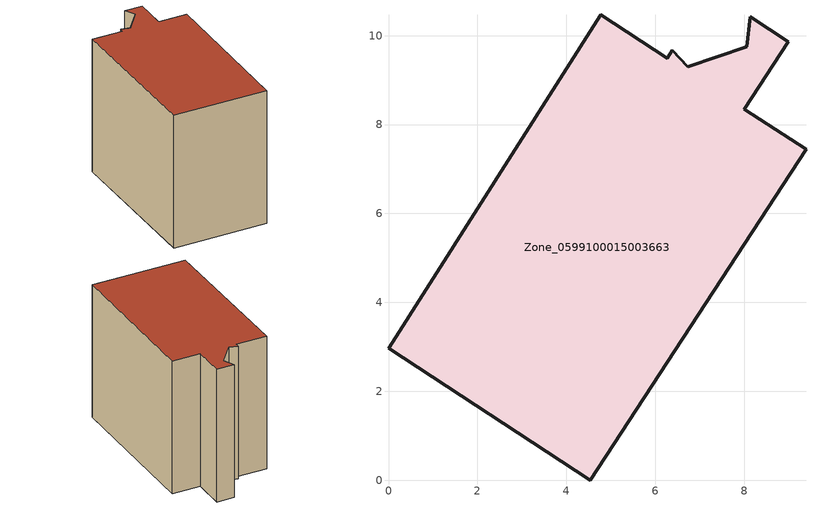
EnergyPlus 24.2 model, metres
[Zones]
Zone_0599100015003663
 floor ground (C_G): 6.74,9.3 8.06,9.76 8.14,10.42 9,9.87 8.01,8.34 9.39,7.44 4.54,0 0,2.97 4.77,10.47 6.27,9.49 6.38,9.67 z0.86
 wall outside (C_F): 8.01,8.34 9,9.87 8.14,10.42 8.06,9.76 6.74,9.3 6.38,9.67 6.27,9.49 4.77,10.47 0,2.97 4.54,0 9.39,7.44 8.01,8.34 z0.86:8.82
 roof outside (C_R): 8.06,9.76 6.74,9.3 6.38,9.67 6.27,9.49 4.77,10.47 0,2.97 4.54,0 9.39,7.44 8.01,8.34 9,9.87 8.14,10.42 z8.82
[BUILDING]
Pand.0599100015003663: North Axis=0; Terrain=City; Loads Convergence Tolerance Value=0.04; Temperature Convergence Tolerance Value=0.4; Solar Distribution=FullExterior; Maximum Number of Warmup Days=25; Minimum Number of Warmup Days=1
[Site:Location]
Rotterdam.The.Hague.AP_ZH_NLD Design_Conditions: Latitude=51.96; Longitude=4.45; Time Zone=1; Elevation=-4.5
[SITE:GROUNDTEMPERATURE:BUILDINGSURFACE]
18, 18, 18, 18, 18, 18, 18, 18, 18, 18, 18, 18
[MATERIAL] Thermal Absorptance=0.9; Solar Absorptance=0.7; Visible Absorptance=0.7
Name | Roughness | Thickness | Conductivity | Density | Specific Heat
G.TI.1965-1974 | MediumSmooth | 0.15 | 0.882353 | 540 | 1210
F.TI.1965-1974 | Rough | 0.3 | 0.697674 | 1920 | 840
R.TI.1965-1974 | MediumRough | 0.2 | 0.232558 | 1500 | 1000
[CONSTRUCTION]
C_G: G.TI.1965-1974
C_F: F.TI.1965-1974
C_R: R.TI.1965-1974
[ZONE]
Zone_0599100015003663: Type=1; Multiplier=1; Ceiling Height=Autocalculate; Volume=Autocalculate; Floor Area=autocalculate; Part of Total Floor Area=Yes
[ZONEINFILTRATION:DESIGNFLOWRATE]
Infil_Zone_0599100015003663: Zone or ZoneList or Space or SpaceList=Zone_0599100015003663; Schedule=AlwaysOn; Design Flow Rate Calculation Method=Flow/Area; Flow Rate per Floor Area=0.003; Constant Term Coefficient=1; Temperature Term Coefficient=0; Velocity Term Coefficient=0; Velocity Squared Term Coefficient=0
[HVACTEMPLATE:ZONE:IDEALLOADSAIRSYSTEM]
Zone_0599100015003663: Maximum Heating Supply Air Temperature=50; Minimum Cooling Supply Air Temperature=13; Maximum Heating Supply Air Humidity Ratio=0.0156; Minimum Cooling Supply Air Humidity Ratio=0.0077; Heating Limit=NoLimit; Cooling Limit=NoLimit; Dehumidification Control Type=ConstantSensibleHeatRatio; Cooling Sensible Heat Ratio=0.7; Dehumidification Setpoint=60; Humidification Control Type=None; Humidification Setpoint=30; Outdoor Air Method=None; Outdoor Air Flow Rate per Person=0.00944; Outdoor Air Flow Rate per Zone Floor Area=0; Outdoor Air Flow Rate per Zone=0; Demand Controlled Ventilation Type=None; Outdoor Air Economizer Type=NoEconomizer; Heat Recovery Type=None; Sensible Heat Recovery Effectiveness=0.7; Latent Heat Recovery Effectiveness=0.65
[ZONECONTROL:THERMOSTAT]
ThermostatControl_Zone_0599100015003663: Zone or ZoneList=Zone_0599100015003663; Control Type Schedule=DualSetpointControlType; Control 1=Thermostat_Zone_0599100015003663; Temperature Difference Between Cutout And Setpoint=0
[THERMOSTATSETPOINT:DUALSETPOINT]
Thermostat_Zone_0599100015003663: Heating Setpoint Temperature Schedule=HeatingSetpoint_Zone_0599100015003663; Cooling Setpoint Temperature Schedule=CoolingSetpoint_Zone_0599100015003663
[SCHEDULE:COMPACT]
HeatingSetpoint_Zone_0599100015003663: Through: 12/31, For: AllDays, Until: 24:00, 21
CoolingSetpoint_Zone_0599100015003663: Through: 12/31, For: AllDays, Until: 24:00, 24
DualSetpointControlType: Through: 12/31, For: AllDays, Until: 24:00, 4
AlwaysOn: Through: 12/31, For: AllDays, Until: 24:00, 1
